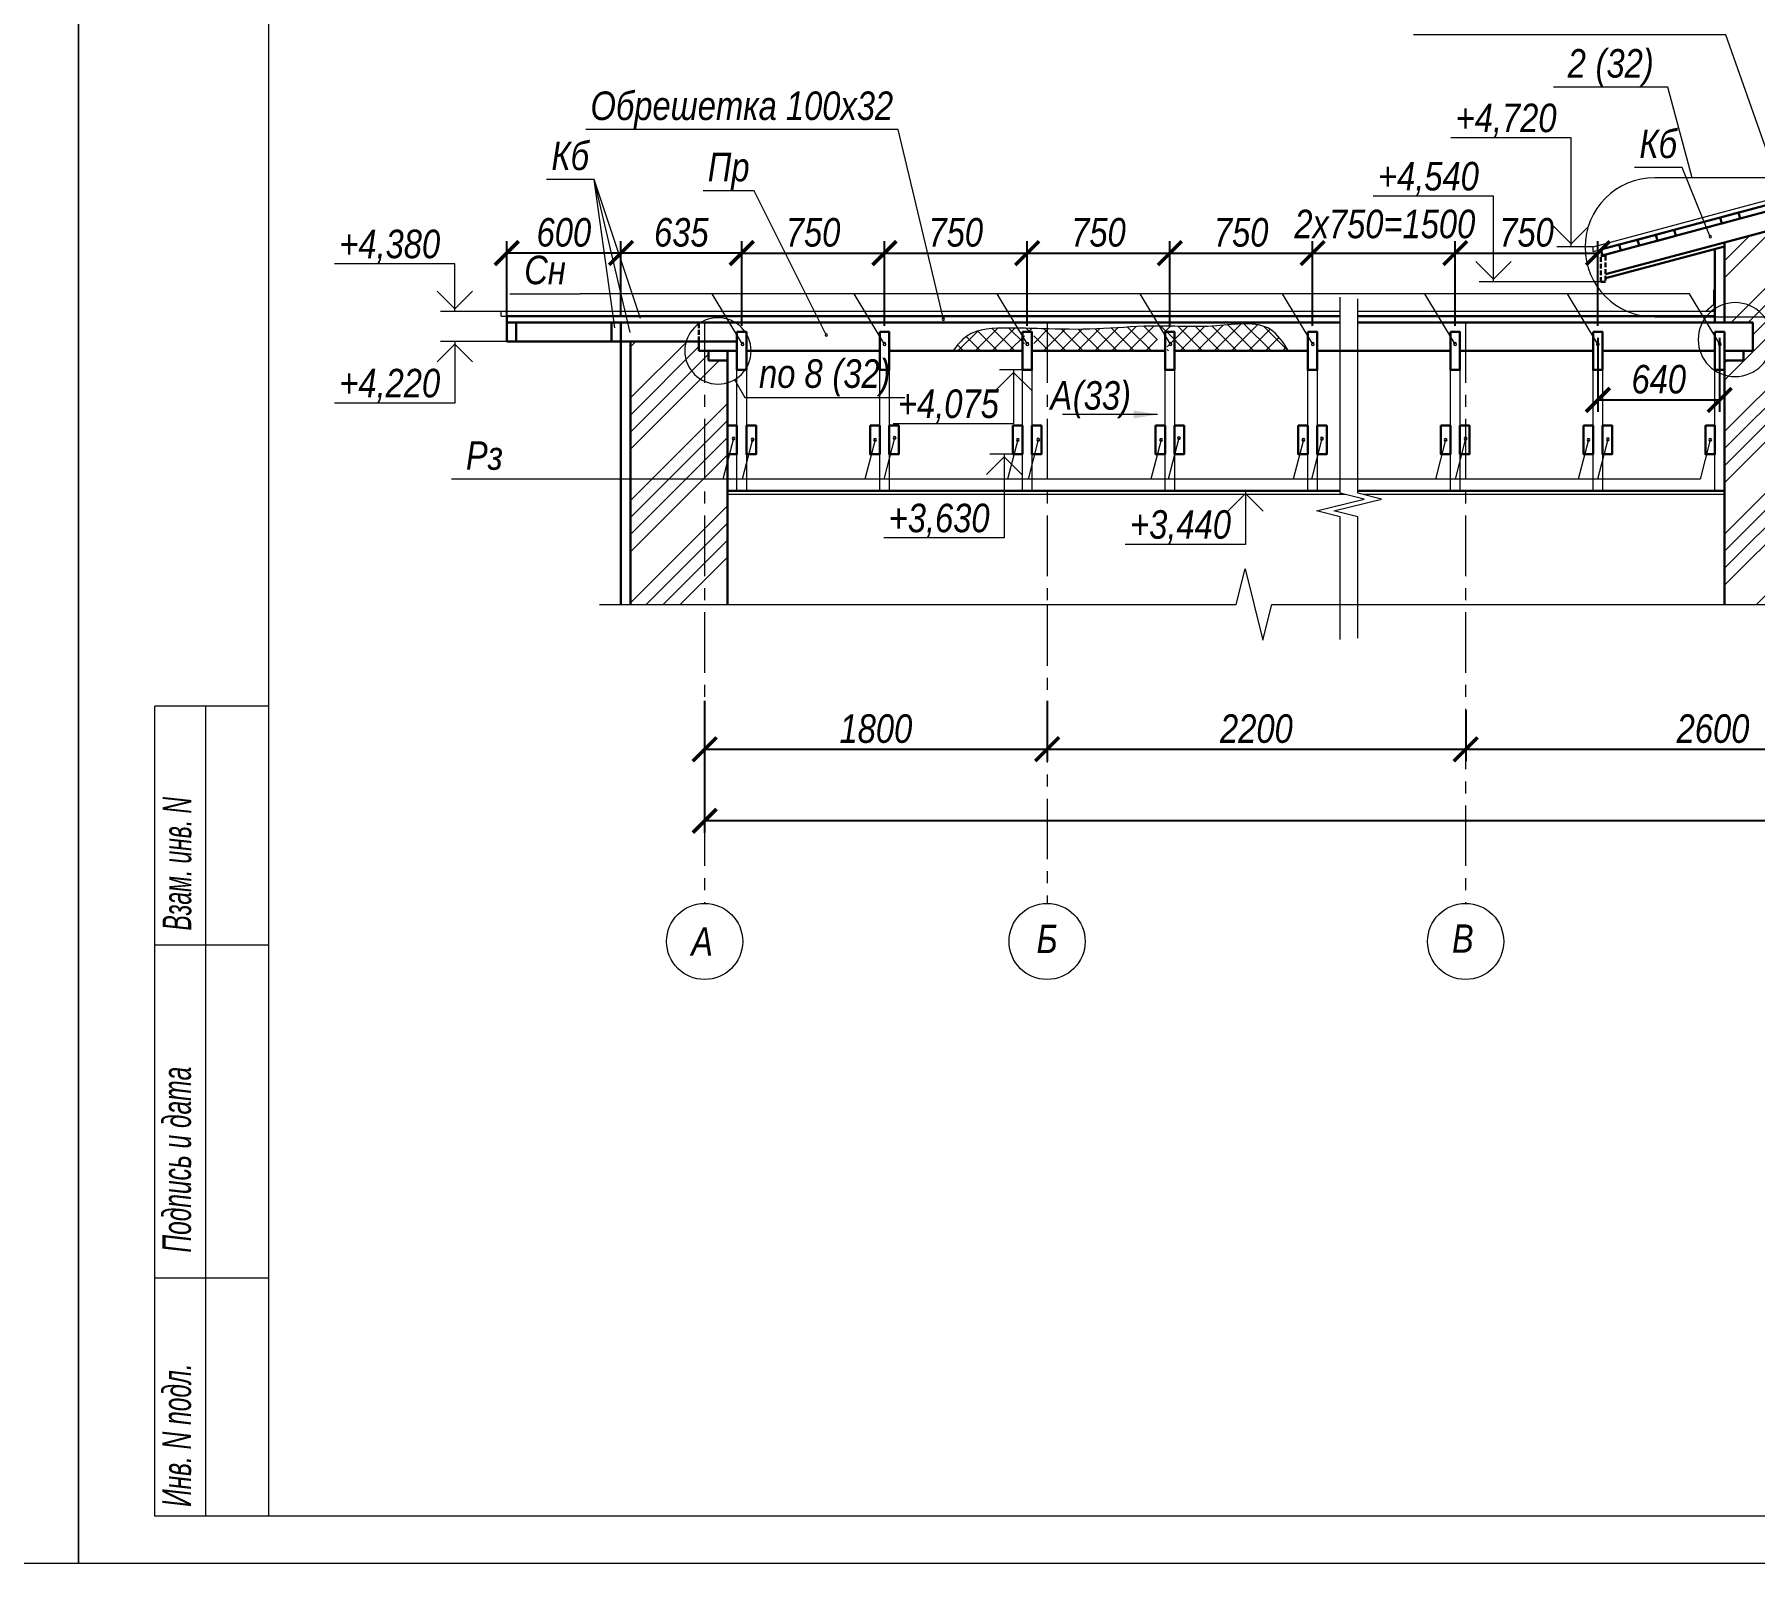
# Model space of a CAD drawing. Header units: millimetres. Extents: x 1582001 to 3303937, y 226471 to 491235.
# Drawn here: x 1833536 to 1851619, y 291255 to 307331 of the extents above; entities that cross this region are included whole.
import ezdxf
from ezdxf.enums import TextEntityAlignment as Align

# ---------------------------------------------------------------- set-up
doc = ezdxf.new("R2010")
doc.units = ezdxf.units.MM
doc.linetypes.add('CENTER', pattern=[50.8, 31.75, -6.35, 6.35, -6.35])
doc.linetypes.add('gost5', pattern=[7, 5, -2, 0])
doc.layers.get('Defpoints').update_dxf_attribs({"color": 255, "lineweight": 30})
doc.layers.add('Spezifikazia', color=250, linetype='Continuous')
for name, color, linetype, lineweight in [('Оси', 251, 'CENTER', 9), ('Размеры', 7, 'Continuous', 18), ('средние', 92, 'Continuous', 30), ('Стены', 244, 'Continuous', 30), ('тонкие', 163, 'Continuous', 20), ('Тонкий', 216, 'Continuous', 18)]:
    doc.layers.add(name, color=color, linetype=linetype, lineweight=lineweight)
doc.styles.add('GOST 2.304', font='ARIALNI.TTF', dxfattribs={"width": 0.98, "height": 300})
doc.styles.get("Standard").update_dxf_attribs({"font": 'ARIALNI.TTF', "height": 300})
doc.styles.add('STYLE1', font='ARIALNI.TTF', dxfattribs={"height": 300})
doc.styles.add('Текст', font='ARIALNI.TTF')
doc.dimstyles.new('х2', dxfattribs={"dimscale": 100, "dimtxt": 2.5, "dimasz": 2.5, "dimexe": 1.25, "dimexo": 0.625, "dimtad": 1, "dimdec": 0, "dimlfac": 0.5, "dimtxsty": 'Standard', "dimblk": 'ARCHTICK', "dimcen": 2.5, "dimadec": 0, "dimazin": 0, "dimtfac": 1, "dimtdec": 0, "dimtmove": 0, "dimatfit": 3, "dimfxl": 0, "dimarcsym": 0})
pattern_1 = [(45, (395968.9, 37526.46), (-538.81537, 538.81537), []), (45, (396148.5, 37526.46), (-538.81537, 538.81537), []), (45, (396328.1, 37526.46), (-538.81537, 538.81537), []), (45, (396507.7, 37526.46), (-538.81537, 538.81537), [])]

# ---------------------------------------------------------------- blocks, each defined once
blk = doc.blocks.new('_ArchTick')
at = {"color": 0, "linetype": 'ByBlock', "const_width": 0.15}
blk.add_lwpolyline([(-0.5, -0.5), (0.5, 0.5)], dxfattribs=at)
blk = doc.blocks.new('*D1824')
at = {"layer": 'Defpoints', "color": 0, "lineweight": -3, "ltscale": 100, "transparency": 16777216}
for p in [(1840582, 300388), (1844182, 300388), (1844182, 299816)]:
    blk.add_point(p, dxfattribs=at)
at = {"layer": 'Размеры', "color": 0, "lineweight": -2, "ltscale": 100, "transparency": 16777216}
for p, q in [((1840582, 300326), (1840582, 299691)), ((1844182, 300326), (1844182, 299691)), ((1840582, 299816), (1844182, 299816))]:
    blk.add_line(p, q, dxfattribs=at)
at = {"layer": 'Размеры', "color": 0, "lineweight": -2, "ltscale": 100, "transparency": 16777216, "xscale": 250, "yscale": 250, "zscale": 250, "rotation": 180}
blk.add_blockref('_ArchTick', (1840582, 299816), dxfattribs=at)
at = {"layer": 'Размеры', "color": 0, "lineweight": -2, "ltscale": 100, "transparency": 16777216, "xscale": 250, "yscale": 250, "zscale": 250}
blk.add_blockref('_ArchTick', (1844182, 299816), dxfattribs=at)
at = {"layer": 'Размеры', "color": 0, "ltscale": 100, "transparency": 16777216, "insert": (1842382, 300031), "char_height": 300, "attachment_point": 5}
blk.add_mtext('1800', dxfattribs=at)
blk = doc.blocks.new('*D1826')
at = {"layer": 'Defpoints', "color": 0, "lineweight": -3, "ltscale": 100, "transparency": 16777216}
for p in [(1846972, 305032), (1845472, 304204), (1846972, 304204)]:
    blk.add_point(p, dxfattribs=at)
at = {"layer": 'Размеры', "color": 0, "lineweight": -2, "ltscale": 100, "transparency": 16777216}
for p, q in [((1845472, 304266), (1845472, 305157)), ((1846972, 304266), (1846972, 305157)), ((1845472, 305032), (1846972, 305032))]:
    blk.add_line(p, q, dxfattribs=at)
at = {"layer": 'Размеры', "color": 0, "lineweight": -2, "ltscale": 100, "transparency": 16777216, "xscale": 250, "yscale": 250, "zscale": 250, "rotation": 180}
blk.add_blockref('_ArchTick', (1845472, 305032), dxfattribs=at)
at = {"layer": 'Размеры', "color": 0, "lineweight": -2, "ltscale": 100, "transparency": 16777216, "xscale": 250, "yscale": 250, "zscale": 250}
blk.add_blockref('_ArchTick', (1846972, 305032), dxfattribs=at)
at = {"layer": 'Размеры', "color": 0, "ltscale": 100, "transparency": 16777216, "insert": (1846222, 305248), "char_height": 300, "attachment_point": 5}
blk.add_mtext('750', dxfattribs=at)
blk = doc.blocks.new('*D1827')
at = {"layer": 'Defpoints', "color": 0, "lineweight": -3, "ltscale": 100, "transparency": 16777216}
for p in [(1844182, 300008), (1848582, 300008), (1848582, 299816)]:
    blk.add_point(p, dxfattribs=at)
at = {"layer": 'Размеры', "color": 0, "lineweight": -2, "ltscale": 100, "transparency": 16777216}
for p, q in [((1844182, 299946), (1844182, 299691)), ((1848582, 299946), (1848582, 299691)), ((1844182, 299816), (1848582, 299816))]:
    blk.add_line(p, q, dxfattribs=at)
at = {"layer": 'Размеры', "color": 0, "lineweight": -2, "ltscale": 100, "transparency": 16777216, "xscale": 250, "yscale": 250, "zscale": 250, "rotation": 180}
blk.add_blockref('_ArchTick', (1844182, 299816), dxfattribs=at)
at = {"layer": 'Размеры', "color": 0, "lineweight": -2, "ltscale": 100, "transparency": 16777216, "xscale": 250, "yscale": 250, "zscale": 250}
blk.add_blockref('_ArchTick', (1848582, 299816), dxfattribs=at)
at = {"layer": 'Размеры', "color": 0, "ltscale": 100, "transparency": 16777216, "insert": (1846382, 300031), "char_height": 300, "attachment_point": 5}
blk.add_mtext('2200', dxfattribs=at)
blk = doc.blocks.new('*D1828')
at = {"layer": 'Defpoints', "color": 0, "lineweight": -3, "ltscale": 100, "transparency": 16777216}
for p in [(1848582, 300289), (1853782, 300289), (1853782, 299816)]:
    blk.add_point(p, dxfattribs=at)
at = {"layer": 'Размеры', "color": 0, "lineweight": -2, "ltscale": 100, "transparency": 16777216}
for p, q in [((1848582, 300227), (1848582, 299691)), ((1853782, 300227), (1853782, 299691)), ((1848582, 299816), (1853782, 299816))]:
    blk.add_line(p, q, dxfattribs=at)
at = {"layer": 'Размеры', "color": 0, "lineweight": -2, "ltscale": 100, "transparency": 16777216, "xscale": 250, "yscale": 250, "zscale": 250, "rotation": 180}
blk.add_blockref('_ArchTick', (1848582, 299816), dxfattribs=at)
at = {"layer": 'Размеры', "color": 0, "lineweight": -2, "ltscale": 100, "transparency": 16777216, "xscale": 250, "yscale": 250, "zscale": 250}
blk.add_blockref('_ArchTick', (1853782, 299816), dxfattribs=at)
at = {"layer": 'Размеры', "color": 0, "ltscale": 100, "transparency": 16777216, "insert": (1851182, 300031), "char_height": 300, "attachment_point": 5}
blk.add_mtext('2600', dxfattribs=at)
blk = doc.blocks.new('*D1832')
at = {"layer": 'Defpoints', "color": 0, "lineweight": -3, "ltscale": 100, "transparency": 16777216}
for p in [(1840582, 299816), (1870582, 299816), (1840582, 299063)]:
    blk.add_point(p, dxfattribs=at)
at = {"layer": 'Размеры', "color": 0, "lineweight": -2, "ltscale": 100, "transparency": 16777216}
for p, q in [((1840582, 299753), (1840582, 298938)), ((1870582, 299753), (1870582, 298938)), ((1870582, 299063), (1840582, 299063))]:
    blk.add_line(p, q, dxfattribs=at)
at = {"layer": 'Размеры', "color": 0, "lineweight": -2, "ltscale": 100, "transparency": 16777216, "xscale": 250, "yscale": 250, "zscale": 250, "rotation": 180}
blk.add_blockref('_ArchTick', (1840582, 299063), dxfattribs=at)
at = {"layer": 'Размеры', "color": 0, "lineweight": -2, "ltscale": 100, "transparency": 16777216, "xscale": 250, "yscale": 250, "zscale": 250}
blk.add_blockref('_ArchTick', (1870582, 299063), dxfattribs=at)
at = {"layer": 'Размеры', "color": 0, "ltscale": 100, "transparency": 16777216, "insert": (1855582, 299279), "char_height": 300, "attachment_point": 5}
blk.add_mtext('15000', dxfattribs=at)
blk = doc.blocks.new('*D1833')
at = {"layer": 'Defpoints', "color": 0, "lineweight": -3, "ltscale": 100, "transparency": 16777216}
for p in [(1842472, 305032), (1840972, 304204), (1842472, 304204)]:
    blk.add_point(p, dxfattribs=at)
at = {"layer": 'Размеры', "color": 0, "lineweight": -2, "ltscale": 100, "transparency": 16777216}
for p, q in [((1840972, 304266), (1840972, 305157)), ((1842472, 304266), (1842472, 305157)), ((1840972, 305032), (1842472, 305032))]:
    blk.add_line(p, q, dxfattribs=at)
at = {"layer": 'Размеры', "color": 0, "lineweight": -2, "ltscale": 100, "transparency": 16777216, "xscale": 250, "yscale": 250, "zscale": 250, "rotation": 180}
blk.add_blockref('_ArchTick', (1840972, 305032), dxfattribs=at)
at = {"layer": 'Размеры', "color": 0, "lineweight": -2, "ltscale": 100, "transparency": 16777216, "xscale": 250, "yscale": 250, "zscale": 250}
blk.add_blockref('_ArchTick', (1842472, 305032), dxfattribs=at)
at = {"layer": 'Размеры', "color": 0, "ltscale": 100, "transparency": 16777216, "insert": (1841722, 305248), "char_height": 300, "attachment_point": 5}
blk.add_mtext('750', dxfattribs=at)
blk = doc.blocks.new('*D1834')
at = {"layer": 'Defpoints', "color": 0, "lineweight": -3, "ltscale": 100, "transparency": 16777216}
for p in [(1843972, 305032), (1842472, 304204), (1843972, 304204)]:
    blk.add_point(p, dxfattribs=at)
at = {"layer": 'Размеры', "color": 0, "lineweight": -2, "ltscale": 100, "transparency": 16777216}
for p, q in [((1842472, 304266), (1842472, 305157)), ((1843972, 304266), (1843972, 305157)), ((1842472, 305032), (1843972, 305032))]:
    blk.add_line(p, q, dxfattribs=at)
at = {"layer": 'Размеры', "color": 0, "lineweight": -2, "ltscale": 100, "transparency": 16777216, "xscale": 250, "yscale": 250, "zscale": 250, "rotation": 180}
blk.add_blockref('_ArchTick', (1842472, 305032), dxfattribs=at)
at = {"layer": 'Размеры', "color": 0, "lineweight": -2, "ltscale": 100, "transparency": 16777216, "xscale": 250, "yscale": 250, "zscale": 250}
blk.add_blockref('_ArchTick', (1843972, 305032), dxfattribs=at)
at = {"layer": 'Размеры', "color": 0, "ltscale": 100, "transparency": 16777216, "insert": (1843222, 305248), "char_height": 300, "attachment_point": 5}
blk.add_mtext('750', dxfattribs=at)
blk = doc.blocks.new('*D1835')
at = {"layer": 'Defpoints', "color": 0, "lineweight": -3, "ltscale": 100, "transparency": 16777216}
for p in [(1845472, 305032), (1843972, 304204), (1845472, 304204)]:
    blk.add_point(p, dxfattribs=at)
at = {"layer": 'Размеры', "color": 0, "lineweight": -2, "ltscale": 100, "transparency": 16777216}
for p, q in [((1843972, 304266), (1843972, 305157)), ((1845472, 304266), (1845472, 305157)), ((1843972, 305032), (1845472, 305032))]:
    blk.add_line(p, q, dxfattribs=at)
at = {"layer": 'Размеры', "color": 0, "lineweight": -2, "ltscale": 100, "transparency": 16777216, "xscale": 250, "yscale": 250, "zscale": 250, "rotation": 180}
blk.add_blockref('_ArchTick', (1843972, 305032), dxfattribs=at)
at = {"layer": 'Размеры', "color": 0, "lineweight": -2, "ltscale": 100, "transparency": 16777216, "xscale": 250, "yscale": 250, "zscale": 250}
blk.add_blockref('_ArchTick', (1845472, 305032), dxfattribs=at)
at = {"layer": 'Размеры', "color": 0, "ltscale": 100, "transparency": 16777216, "insert": (1844722, 305248), "char_height": 300, "attachment_point": 5}
blk.add_mtext('750', dxfattribs=at)
blk = doc.blocks.new('*D1836')
at = {"layer": 'Defpoints', "color": 0, "lineweight": -3, "ltscale": 100, "transparency": 16777216}
for p in [(1848472, 305032), (1846972, 304204), (1848472, 304204)]:
    blk.add_point(p, dxfattribs=at)
at = {"layer": 'Размеры', "color": 0, "lineweight": -2, "ltscale": 100, "transparency": 16777216}
for p, q in [((1846972, 304266), (1846972, 305157)), ((1848472, 304266), (1848472, 305157)), ((1846972, 305032), (1848472, 305032))]:
    blk.add_line(p, q, dxfattribs=at)
at = {"layer": 'Размеры', "color": 0, "lineweight": -2, "ltscale": 100, "transparency": 16777216, "xscale": 250, "yscale": 250, "zscale": 250, "rotation": 180}
blk.add_blockref('_ArchTick', (1846972, 305032), dxfattribs=at)
at = {"layer": 'Размеры', "color": 0, "lineweight": -2, "ltscale": 100, "transparency": 16777216, "xscale": 250, "yscale": 250, "zscale": 250}
blk.add_blockref('_ArchTick', (1848472, 305032), dxfattribs=at)
at = {"layer": 'Размеры', "color": 0, "ltscale": 100, "transparency": 16777216, "insert": (1847732, 305336), "char_height": 300, "attachment_point": 5}
blk.add_mtext('2х750=1500', dxfattribs=at)
blk = doc.blocks.new('*D1837')
at = {"layer": 'Defpoints', "color": 0, "lineweight": -3, "ltscale": 100, "transparency": 16777216}
for p in [(1849972, 305032), (1848472, 304204), (1849972, 304204)]:
    blk.add_point(p, dxfattribs=at)
at = {"layer": 'Размеры', "color": 0, "lineweight": -2, "ltscale": 100, "transparency": 16777216}
for p, q in [((1848472, 304266), (1848472, 305157)), ((1849972, 304266), (1849972, 305157)), ((1848472, 305032), (1849972, 305032))]:
    blk.add_line(p, q, dxfattribs=at)
at = {"layer": 'Размеры', "color": 0, "lineweight": -2, "ltscale": 100, "transparency": 16777216, "xscale": 250, "yscale": 250, "zscale": 250, "rotation": 180}
blk.add_blockref('_ArchTick', (1848472, 305032), dxfattribs=at)
at = {"layer": 'Размеры', "color": 0, "lineweight": -2, "ltscale": 100, "transparency": 16777216, "xscale": 250, "yscale": 250, "zscale": 250}
blk.add_blockref('_ArchTick', (1849972, 305032), dxfattribs=at)
at = {"layer": 'Размеры', "color": 0, "ltscale": 100, "transparency": 16777216, "insert": (1849222, 305248), "char_height": 300, "attachment_point": 5}
blk.add_mtext('750', dxfattribs=at)
blk = doc.blocks.new('*D1838')
at = {"layer": 'Defpoints', "color": 0, "lineweight": -3, "ltscale": 100, "transparency": 16777216}
for p in [(1849972, 304204), (1851252, 304204), (1851252, 303488)]:
    blk.add_point(p, dxfattribs=at)
at = {"layer": 'Размеры', "color": 0, "lineweight": -2, "ltscale": 100, "transparency": 16777216}
for p, q in [((1849972, 304141), (1849972, 303363)), ((1851252, 304141), (1851252, 303363)), ((1849972, 303488), (1851252, 303488))]:
    blk.add_line(p, q, dxfattribs=at)
at = {"layer": 'Размеры', "color": 0, "lineweight": -2, "ltscale": 100, "transparency": 16777216, "xscale": 250, "yscale": 250, "zscale": 250, "rotation": 180}
blk.add_blockref('_ArchTick', (1849972, 303488), dxfattribs=at)
at = {"layer": 'Размеры', "color": 0, "lineweight": -2, "ltscale": 100, "transparency": 16777216, "xscale": 250, "yscale": 250, "zscale": 250}
blk.add_blockref('_ArchTick', (1851252, 303488), dxfattribs=at)
at = {"layer": 'Размеры', "color": 0, "ltscale": 100, "transparency": 16777216, "insert": (1850612, 303704), "char_height": 300, "attachment_point": 5}
blk.add_mtext('640', dxfattribs=at)
blk = doc.blocks.new('*D1839')
at = {"layer": 'Defpoints', "color": 0, "lineweight": -3, "ltscale": 100, "transparency": 16777216}
for p in [(1839702, 305032), (1839702, 304304), (1840972, 304204)]:
    blk.add_point(p, dxfattribs=at)
at = {"layer": 'Размеры', "color": 0, "lineweight": -2, "ltscale": 100, "transparency": 16777216}
for p, q in [((1839702, 304366), (1839702, 305157)), ((1840972, 304266), (1840972, 305157)), ((1840972, 305032), (1839702, 305032))]:
    blk.add_line(p, q, dxfattribs=at)
at = {"layer": 'Размеры', "color": 0, "lineweight": -2, "ltscale": 100, "transparency": 16777216, "xscale": 250, "yscale": 250, "zscale": 250, "rotation": 180}
blk.add_blockref('_ArchTick', (1839702, 305032), dxfattribs=at)
at = {"layer": 'Размеры', "color": 0, "lineweight": -2, "ltscale": 100, "transparency": 16777216, "xscale": 250, "yscale": 250, "zscale": 250}
blk.add_blockref('_ArchTick', (1840972, 305032), dxfattribs=at)
at = {"layer": 'Размеры', "color": 0, "ltscale": 100, "transparency": 16777216, "insert": (1840337, 305248), "char_height": 300, "attachment_point": 5}
blk.add_mtext('635', dxfattribs=at)
blk = doc.blocks.new('*D1842')
at = {"layer": 'Defpoints', "color": 0, "lineweight": -3, "ltscale": 100, "transparency": 16777216}
for p in [(1838502, 305032), (1838502, 304304), (1839702, 304304)]:
    blk.add_point(p, dxfattribs=at)
at = {"layer": 'Размеры', "color": 0, "lineweight": -2, "ltscale": 100, "transparency": 16777216}
for p, q in [((1838502, 304366), (1838502, 305157)), ((1839702, 304366), (1839702, 305157)), ((1839702, 305032), (1838502, 305032))]:
    blk.add_line(p, q, dxfattribs=at)
at = {"layer": 'Размеры', "color": 0, "lineweight": -2, "ltscale": 100, "transparency": 16777216, "xscale": 250, "yscale": 250, "zscale": 250, "rotation": 180}
blk.add_blockref('_ArchTick', (1838502, 305032), dxfattribs=at)
at = {"layer": 'Размеры', "color": 0, "lineweight": -2, "ltscale": 100, "transparency": 16777216, "xscale": 250, "yscale": 250, "zscale": 250}
blk.add_blockref('_ArchTick', (1839702, 305032), dxfattribs=at)
at = {"layer": 'Размеры', "color": 0, "ltscale": 100, "transparency": 16777216, "insert": (1839102, 305248), "char_height": 300, "attachment_point": 5}
blk.add_mtext('600', dxfattribs=at)

msp = doc.modelspace()

# ---------------------------------------------------------------- hatches: boundary and pattern name
at = {"layer": 'Размеры', "ltscale": 100}
h = msp.add_hatch(dxfattribs=at)
h.set_pattern_fill('ANSI34', color=256, scale=40, style=0)
h.set_pattern_definition(pattern_1)
h.paths.add_polyline_path([(1851302.4, 301338.8), (1852061.7, 301338.8), (1852061.7, 303904.1), (1851831.7, 303904.1), (1851831.7, 304304.1), (1852061.7, 304304.1), (1852061.7, 304966.8), (1851761.7, 304966.8), (1851761.7, 305266.8), (1851302.4, 305143.7), (1851302.4, 304303.7), (1851602.4, 304303.7), (1851602.4, 304003.7), (1851502.4, 304003.7), (1851502.4, 303903.7), (1851302.4, 303903.7)])
h = msp.add_hatch(dxfattribs=at)
h.set_pattern_fill('ANSI37', color=256, scale=40, style=0)
h.set_pattern_definition([(135, (4772633.35, -227778.41), (89.802561, 89.802561), []), (45, (4772633.35, -227778.41), (89.802561, -89.802561), [])])
edge = h.paths.add_edge_path()
edge.add_spline(control_points=[(1843190.6, 304003.7), (1843234.9, 304062.3), (1843377, 304238), (1843751.9, 304248.3), (1844199.3, 304233.5), (1844699.6, 304221.7), (1845316.8, 304285), (1845897.9, 304231.9), (1846496, 304343.3), (1846663.8, 304093.9), (1846719.2, 304003.7)], knot_values=[20.9160141, 20.9160141, 20.9160141, 20.9160141, 127.644465, 352.9314475, 525.4906654, 815.3180707, 1098.6055251, 1445.3939999, 1728.9111145, 1877.4188349, 1877.4188349, 1877.4188349, 1877.4188349], degree=3, periodic=0)
edge.add_line((1846719.2, 304003.7), (1845442.4, 304003.7))
edge.add_line((1845442.4, 304003.7), (1845442.4, 304203.7))
edge.add_line((1845442.4, 304203.7), (1845342.4, 304203.7))
edge.add_line((1845342.4, 304203.7), (1845342.4, 304003.7))
edge.add_line((1845342.4, 304003.7), (1844042.5, 304003.7))
edge.add_line((1844042.5, 304003.7), (1844042.5, 304203.7))
edge.add_line((1844042.5, 304203.7), (1843942.5, 304203.7))
edge.add_line((1843942.5, 304203.7), (1843942.5, 304003.7))
edge.add_line((1843942.5, 304003.7), (1843190.6, 304003.7))
h = msp.add_hatch(dxfattribs=at)
h.set_pattern_fill('ANSI34', color=256, scale=40, style=0)
h.set_pattern_definition(pattern_1)
h.paths.add_polyline_path([(1839801.7, 301338.8), (1840581.7, 301338.8), (1840581.7, 304003.7), (1840521.7, 304003.7), (1840521.7, 304103.7), (1839801.7, 304103.7)])
h.paths.add_polyline_path([(1840581.7, 301338.8), (1840821.7, 301338.8), (1840821.7, 303903.7), (1840621.7, 303903.7), (1840621.7, 304003.7), (1840581.7, 304003.7)])

# ---------------------------------------------------------------- linework, layer by layer
at = {"layer": 'Spezifikazia', "lineweight": 18, "ltscale": 500}
for p, q in [((1834800.4, 291755.1), (1834800.4, 300267.3)), ((1836000.4, 300267.3), (1834800.4, 300267.3)), ((1835339.8, 291755.1), (1835339.8, 300267.3)), ((1836000.4, 297755.1), (1834800.4, 297755.1)), ((1836000.4, 294255.1), (1834800.4, 294255.1)), ((1836000.4, 294255.1), (1834800.4, 294255.1)), ((1836000.4, 291755.1), (1834800.4, 291755.1))]:
    msp.add_line(p, q, dxfattribs=at)
for points in [[(1792000.5, 320955), (1834000.4, 320955), (1834000.4, 291255.1), (1792000.5, 291255.1)], [(1834000.4, 320955), (1876000.3, 320955), (1876000.3, 291255.1), (1834000.4, 291255.1)], [(1836000.4, 291755.1), (1836000.4, 320444.9), (1875500.3, 320444.9), (1875500.3, 291755.1)]]:
    msp.add_lwpolyline(points, close=True, dxfattribs=at)
at = {"layer": 'Оси', "ltscale": 20}
for p, q in [((1840581.7, 304303.7), (1840581.7, 298195.3)), ((1844181.7, 304303.7), (1844181.7, 301338)), ((1848581.7, 304303.7), (1848581.7, 298195.3)), ((1844181.7, 301328), (1844181.7, 298195.3))]:
    msp.add_line(p, q, dxfattribs=at)
at = {"layer": 'Оси', "linetype": 'Continuous', "ltscale": 100}
for centre in [(1840581.7, 297795.3), (1840581.7, 297795.3), (1844181.7, 297795.3), (1844181.7, 297795.3), (1848581.7, 297795.3), (1848581.7, 297795.3)]:
    msp.add_circle(centre, 400, dxfattribs=at)
at = {"layer": 'Размеры', "linetype": 'Continuous', "ltscale": 100}
for p, q in [((1851316.4, 307325.8), (1848032, 307325.8)), ((1851941.6, 305559), (1851316.4, 307325.8)), ((1842615.9, 306330.5), (1839331.5, 306330.5)), ((1843091.7, 304337), (1842615.9, 306330.5)), ((1849690.6, 306243), (1848426.5, 306243)), ((1849690.6, 305099), (1849690.6, 306243)), ((1839422.2, 305804.2), (1838921.1, 305804.2)), ((1839800.2, 304197.2), (1839422.2, 305804.2)), ((1839908.7, 304342.7), (1839422.2, 305804.2)), ((1839637.3, 304246.4), (1839422.2, 305804.2)), ((1850859.1, 305930.6), (1850358, 305930.6)), ((1851153.5, 305203.8), (1850859.1, 305930.6)), ((1841104, 305686.1), (1840564.8, 305686.1)), ((1841861, 304171.6), (1841104, 305686.1)), ((1848873.9, 305630.2), (1847609.8, 305630.2)), ((1848873.9, 304728.8), (1848873.9, 305630.2)), ((1849504.7, 305313.2), (1849690.6, 305127.3)), ((1849690.6, 305127.3), (1849876.4, 305313.2)), ((1849922.4, 305099), (1849540.6, 305099)), ((1837954.9, 304917.7), (1836690.8, 304917.7)), ((1837954.9, 304417.7), (1837954.9, 304917.7)), ((1848688.1, 304942.9), (1848873.9, 304757.1)), ((1848873.9, 304757.1), (1849059.8, 304942.9)), ((1850002.4, 304728.8), (1848723.9, 304728.8)), ((1837769, 304631.8), (1837954.9, 304446)), ((1837954.9, 304446), (1838140.7, 304631.8)), ((1838535.5, 304604.6), (1839272.6, 304604.6)), ((1850933.7, 304604.6), (1839272.6, 304604.6)), ((1840979.8, 304075.9), (1840661.1, 304604.6)), ((1842472.4, 304075.9), (1842153.7, 304604.6)), ((1843974.1, 304075.9), (1843655.4, 304604.6)), ((1845479.3, 304075.9), (1845160.6, 304604.6)), ((1846975.1, 304075.9), (1846656.5, 304604.6)), ((1848470.1, 304075.9), (1848151.4, 304604.6)), ((1849971.7, 304075.9), (1849653.1, 304604.6)), ((1851252.4, 304075.9), (1850933.7, 304604.6)), ((1838693.4, 304417.7), (1837804.9, 304417.7)), ((1837954.9, 304075.4), (1837769, 303889.5)), ((1838693.4, 304103.7), (1837804.9, 304103.7)), ((1837954.9, 304103.7), (1837954.9, 303454.9)), ((1838140.7, 303889.5), (1837954.9, 304075.4)), ((1844021.7, 303803.7), (1843680.2, 303803.7)), ((1843830.2, 303803.7), (1843830.2, 303238.1)), ((1843830.2, 303775.4), (1843644.4, 303589.5)), ((1844016.1, 303589.5), (1843830.2, 303775.4)), ((1837954.9, 303454.9), (1836690.8, 303454.9)), ((1845343.3, 303335.4), (1844343.3, 303335.4)), ((1840885, 303082.6), (1840773.5, 302653.5)), ((1842578.6, 303089.7), (1842465.3, 302653.5)), ((1843830.2, 303238.1), (1842563.9, 303238.1)), ((1845567.8, 303086.1), (1845455.4, 302653.5)), ((1847070.8, 303081), (1846959.7, 302653.5)), ((1848581.7, 303081.7), (1848470.5, 302653.5)), ((1841085.9, 303070.6), (1840977.6, 302653.5)), ((1842373.1, 303068.4), (1842265.4, 302653.5)), ((1843921.7, 302917.7), (1843580.2, 302917.7)), ((1843730.2, 302917.7), (1843730.2, 302037.1)), ((1843874.9, 303068.4), (1843767.1, 302653.5)), ((1844089.4, 303070), (1843981.3, 302653.5)), ((1845380.1, 303068.4), (1845272.3, 302653.5)), ((1846875.9, 303068.4), (1846768.2, 302653.5)), ((1848370.8, 303068.4), (1848263.1, 302653.5)), ((1849872.5, 303068.4), (1849764.7, 302653.5)), ((1850076.2, 303073), (1849967.3, 302653.5)), ((1851153.1, 303068.4), (1851045.4, 302653.5)), ((1843730.2, 302889.4), (1843544.4, 302703.5)), ((1843916.1, 302703.5), (1843730.2, 302889.4)), ((1851045.4, 302653.5), (1837922.3, 302653.5)), ((1838611.1, 302653.5), (1837922.3, 302653.5)), ((1846459.6, 302534.1), (1846118.1, 302534.1)), ((1846268.1, 302534.1), (1846268.1, 301968.6)), ((1846268.1, 302505.8), (1846082.2, 302320)), ((1846453.9, 302320), (1846268.1, 302505.8)), ((1843730.2, 302037.1), (1842466.1, 302037.1)), ((1846268.1, 301968.6), (1845003.9, 301968.6))]:
    msp.add_line(p, q, dxfattribs=at)
at = {"layer": 'Размеры', "ltscale": 100}
for p, q in [((1850708.8, 306776.4), (1849504.6, 306776.4)), ((1850964, 305824.2), (1850708.8, 306776.4)), ((1851751, 305824.2), (1850569.1, 305824.2)), ((1850569.1, 304360.8), (1851751, 304360.8)), ((1840896.2, 303701.5), (1841003.9, 303515)), ((1841003.9, 303515), (1842686.5, 303515))]:
    msp.add_line(p, q, dxfattribs=at)
at = {"layer": 'Размеры', "ltscale": 50}
for p, q in [((1847263.3, 304417.7), (1847263.3, 304567.7)), ((1847263.3, 302508.4), (1847263.3, 304551.2)), ((1847446.7, 302508.4), (1847446.7, 304551.2)), ((1847013.3, 302320.9), (1847513.3, 302445.9)), ((1847196.7, 302320.9), (1847696.7, 302445.9)), ((1847513.3, 302445.9), (1847263.3, 302508.4)), ((1847696.7, 302445.9), (1847446.7, 302508.4)), ((1847263.3, 302258.4), (1847013.3, 302320.9)), ((1847446.7, 302258.4), (1847196.7, 302320.9)), ((1847263.3, 301338), (1847263.3, 302258.4)), ((1847446.7, 300981.8), (1847446.7, 302258.4)), ((1847263.3, 300981.8), (1847263.3, 301328)), ((1847263.3, 300970.7), (1847263.3, 301120.7))]:
    msp.add_line(p, q, dxfattribs=at)
at = {"layer": 'Размеры', "ltscale": 75}
for p, q in [((1846169.4, 301338.8), (1846263.2, 301713.8)), ((1846263.2, 301713.8), (1846450.7, 300963.8)), ((1839476.7, 301338.8), (1839701.7, 301338.8)), ((1839701.7, 301338.8), (1846169.4, 301338.8)), ((1846450.7, 300963.8), (1846544.4, 301338.8)), ((1846544.4, 301338.8), (1853012.1, 301338.8))]:
    msp.add_line(p, q, dxfattribs=at)
at = {"layer": 'Размеры', "ltscale": 100}
for centre, radius, start, end in [((1850569.1, 305092.5), 731.7, 90, 270), ((1840721.7, 304003.7), 348.9, 0, 180), ((1851414.8, 304122.5), 388.7, 0, 180), ((1840721.7, 304003.7), 348.9, 180, 0), ((1851414.8, 304122.5), 388.7, 180, 0)]:
    msp.add_arc(centre, radius, start, end, dxfattribs=at)
at = {"layer": 'Размеры', "linetype": 'Continuous', "ltscale": 100}
for centre, radius, start, end in [((1851153.5, 305203.8), 12.5, 0, 180), ((1851153.5, 305203.8), 12.5, 180, 0), ((1843091.7, 304337), 12.5, 0, 180), ((1841861, 304171.6), 12.5, 0, 180), ((1841861, 304171.6), 12.5, 180, 0), ((1843091.7, 304337), 12.5, 180, 0), ((1840979.8, 304075.9), 15, 0, 180), ((1840979.8, 304075.9), 15, 180, 0), ((1842472.4, 304075.9), 15, 0, 180), ((1842472.4, 304075.9), 15, 180, 0), ((1843974.1, 304075.9), 15, 0, 180), ((1843974.1, 304075.9), 15, 180, 0), ((1845479.3, 304075.9), 15, 0, 180), ((1845479.3, 304075.9), 15, 180, 0), ((1846975.1, 304075.9), 15, 0, 180), ((1846975.1, 304075.9), 15, 180, 0), ((1848470.1, 304075.9), 15, 0, 180), ((1848470.1, 304075.9), 15, 180, 0), ((1849971.7, 304075.9), 15, 0, 180), ((1849971.7, 304075.9), 15, 180, 0), ((1851252.4, 304075.9), 15, 0, 180), ((1851252.4, 304075.9), 15, 180, 0), ((1840885, 303082.6), 15, 0, 180), ((1840885, 303082.6), 15, 180, 0), ((1841085.9, 303070.6), 15, 0, 180), ((1842373.1, 303068.4), 15, 0, 180), ((1842578.6, 303089.7), 15, 0, 180), ((1842578.6, 303089.7), 15, 180, 0), ((1843874.9, 303068.4), 15, 0, 180), ((1844089.4, 303070), 15, 0, 180), ((1845380.1, 303068.4), 15, 0, 180), ((1845567.8, 303086.1), 15, 0, 180), ((1845567.8, 303086.1), 15, 180, 0), ((1846875.9, 303068.4), 15, 0, 180), ((1847070.8, 303081), 15, 0, 180), ((1847070.8, 303081), 15, 180, 0), ((1848370.8, 303068.4), 15, 0, 180), ((1848581.7, 303081.7), 15, 0, 180), ((1848581.7, 303081.7), 15, 180, 0), ((1849872.5, 303068.4), 15, 0, 180), ((1850076.2, 303073), 15, 0, 180), ((1851153.1, 303068.4), 15, 0, 180), ((1841085.9, 303070.6), 15, 180, 0), ((1842373.1, 303068.4), 15, 180, 0), ((1843874.9, 303068.4), 15, 180, 0), ((1844089.4, 303070), 15, 180, 0), ((1845380.1, 303068.4), 15, 180, 0), ((1846875.9, 303068.4), 15, 180, 0), ((1848370.8, 303068.4), 15, 180, 0), ((1849872.5, 303068.4), 15, 180, 0), ((1850076.2, 303073), 15, 180, 0), ((1851153.1, 303068.4), 15, 180, 0)]:
    msp.add_arc(centre, radius, start, end, dxfattribs=at)
at = {"layer": 'Размеры', "ltscale": 100}
msp.add_open_spline([(1846719.2, 304003.7), (1846663.8, 304093.9), (1846496, 304343.3), (1845897.9, 304231.9), (1845316.8, 304285), (1844699.6, 304221.7), (1844199.3, 304233.5), (1843751.9, 304248.3), (1843377, 304238), (1843234.9, 304062.3), (1843190.6, 304003.7)], degree=3, knots=[20.9160141, 20.9160141, 20.9160141, 20.9160141, 169.4237345, 452.9408491, 799.7293239, 1083.0167784, 1372.8441836, 1545.4034016, 1770.690384, 1877.4188349, 1877.4188349, 1877.4188349, 1877.4188349], dxfattribs=at)
at = {"layer": 'Размеры', "linetype": 'Continuous', "ltscale": 100}
msp.add_solid([(1845343.3, 303335.4), (1845092.9, 303293.5), (1845092.9, 303377.3)], dxfattribs=at)
at = {"layer": 'средние'}
for p, q in [((1838501.7, 304303.7), (1838501.7, 304367.7)), ((1847263.8, 304367.7), (1838501.7, 304367.7)), ((1851202.4, 304367.7), (1847446.7, 304367.7)), ((1843841.7, 304303.7), (1838501.7, 304303.7)), ((1839701.7, 304303.7), (1847263.8, 304303.7)), ((1847446.7, 304303.7), (1851602.4, 304303.7)), ((1851602.4, 304003.7), (1851602.4, 304303.7)), ((1839601.7, 304103.7), (1838601.7, 304103.7)), ((1840921.8, 304103.7), (1839701.7, 304103.7)), ((1840521.7, 304003.7), (1840521.7, 304103.7)), ((1840521.7, 304003.7), (1840921.8, 304003.7)), ((1841021.8, 304003.7), (1842421.8, 304003.7)), ((1842521.8, 304003.7), (1843921.7, 304003.7)), ((1844021.7, 304003.7), (1845421.7, 304003.7)), ((1845521.7, 304003.7), (1846921.7, 304003.7)), ((1846921.7, 304003.7), (1846921.7, 304003.7)), ((1847021.7, 304003.7), (1848421.7, 304003.7)), ((1847446.7, 304003.7), (1847021.7, 304003.7)), ((1847021.7, 304003.7), (1847263.8, 304003.7)), ((1848521.7, 304003.7), (1849921.7, 304003.7)), ((1850021.7, 304003.7), (1851202.4, 304003.7)), ((1851302.4, 304003.7), (1851602.4, 304003.7)), ((1840821.7, 302494.1), (1840821.7, 302534.1)), ((1840821.7, 302534.1), (1847263.3, 302534.1)), ((1847446.7, 302534.1), (1851302.4, 302534.1)), ((1851302.4, 302534.1), (1851302.4, 302494.1))]:
    msp.add_line(p, q, dxfattribs=at)
at = {"layer": 'средние', "linetype": 'gost5', "ltscale": 10}
msp.add_line((1840521.7, 304103.7), (1840521.7, 304303.7), dxfattribs=at)
at = {"layer": 'средние'}
for points in [[(1838501.7, 304103.7), (1838601.7, 304103.7), (1838601.7, 304303.7), (1838501.7, 304303.7)], [(1839601.7, 304103.7), (1839701.7, 304103.7), (1839701.7, 304303.7), (1839601.7, 304303.7)], [(1839601.7, 304103.7), (1839701.7, 304103.7), (1839701.7, 304303.7), (1839601.7, 304303.7)], [(1840921.8, 304203.7), (1841021.8, 304203.7), (1841021.8, 303803.7), (1840921.8, 303803.7)], [(1842421.8, 304203.7), (1842521.8, 304203.7), (1842521.8, 303803.7), (1842421.8, 303803.7)], [(1843921.7, 304203.7), (1844021.7, 304203.7), (1844021.7, 303803.7), (1843921.7, 303803.7)], [(1845421.7, 304203.7), (1845521.7, 304203.7), (1845521.7, 303803.7), (1845421.7, 303803.7)], [(1846921.7, 304203.7), (1847021.7, 304203.7), (1847021.7, 303803.7), (1846921.7, 303803.7)], [(1846921.7, 304203.7), (1847021.7, 304203.7), (1847021.7, 303803.7), (1846921.7, 303803.7)], [(1846921.7, 304203.7), (1847021.7, 304203.7), (1847021.7, 303803.7), (1846921.7, 303803.7)], [(1848421.7, 304203.7), (1848521.7, 304203.7), (1848521.7, 303803.7), (1848421.7, 303803.7)], [(1849921.7, 304203.7), (1850021.7, 304203.7), (1850021.7, 303803.7), (1849921.7, 303803.7)], [(1851202.4, 304203.7), (1851302.4, 304203.7), (1851302.4, 303803.7), (1851202.4, 303803.7)], [(1840821.8, 303217.7), (1840921.8, 303217.7), (1840921.8, 302917.7), (1840821.8, 302917.7)], [(1841021.8, 303217.7), (1841121.8, 303217.7), (1841121.8, 302917.7), (1841021.8, 302917.7)], [(1842321.8, 303217.7), (1842421.8, 303217.7), (1842421.8, 302917.7), (1842321.8, 302917.7)], [(1842521.8, 303217.7), (1842621.8, 303217.7), (1842621.8, 302917.7), (1842521.8, 302917.7)], [(1843821.7, 303217.7), (1843921.7, 303217.7), (1843921.7, 302917.7), (1843821.7, 302917.7)], [(1844021.7, 303217.7), (1844121.7, 303217.7), (1844121.7, 302917.7), (1844021.7, 302917.7)], [(1845321.7, 303217.7), (1845421.7, 303217.7), (1845421.7, 302917.7), (1845321.7, 302917.7)], [(1845521.7, 303217.7), (1845621.7, 303217.7), (1845621.7, 302917.7), (1845521.7, 302917.7)], [(1846821.7, 303217.7), (1846921.7, 303217.7), (1846921.7, 302917.7), (1846821.7, 302917.7)], [(1846821.7, 303217.7), (1846921.7, 303217.7), (1846921.7, 302917.7), (1846821.7, 302917.7)], [(1846821.7, 303217.7), (1846921.7, 303217.7), (1846921.7, 302917.7), (1846821.7, 302917.7)], [(1847021.7, 303217.7), (1847121.7, 303217.7), (1847121.7, 302917.7), (1847021.7, 302917.7)], [(1847021.7, 303217.7), (1847121.7, 303217.7), (1847121.7, 302917.7), (1847021.7, 302917.7)], [(1847021.7, 303217.7), (1847121.7, 303217.7), (1847121.7, 302917.7), (1847021.7, 302917.7)], [(1848321.7, 303217.7), (1848421.7, 303217.7), (1848421.7, 302917.7), (1848321.7, 302917.7)], [(1848521.7, 303217.7), (1848621.7, 303217.7), (1848621.7, 302917.7), (1848521.7, 302917.7)], [(1849821.7, 303217.7), (1849921.7, 303217.7), (1849921.7, 302917.7), (1849821.7, 302917.7)], [(1850021.7, 303217.7), (1850121.7, 303217.7), (1850121.7, 302917.7), (1850021.7, 302917.7)], [(1851102.4, 303217.7), (1851202.4, 303217.7), (1851202.4, 302917.7), (1851102.4, 302917.7)]]:
    msp.add_lwpolyline(points, close=True, dxfattribs=at)
at = {"layer": 'Стены'}
for p, q in [((1851202.4, 304303.7), (1851202.4, 305075.5)), ((1851302.4, 304303.7), (1851302.4, 305143.7)), ((1839701.7, 301338.8), (1839701.7, 304103.7)), ((1839801.7, 301338.8), (1839801.7, 304103.7)), ((1840821.7, 301338), (1840821.7, 304003.7)), ((1851302.4, 301338), (1851302.4, 304003.7))]:
    msp.add_line(p, q, dxfattribs=at)
for points in [[(1850002.4, 305068.7), (1856621.7, 306842.3), (1863241, 305068.7)], [(1850002.4, 305002.4), (1856621.7, 306776.1), (1863241, 305002.4)], [(1851302.4, 305143.7), (1851761.7, 305266.8)], [(1850052.4, 304808.8), (1851302.4, 305143.7)], [(1850052.4, 304767.4), (1851302.4, 305102.3)]]:
    msp.add_lwpolyline(points, dxfattribs=at)
for points in [[(1851451.3, 305456.9), (1851467.8, 305395.1), (1851274.6, 305343.4), (1851258.1, 305405.2)], [(1850775.1, 305275.8), (1850791.7, 305213.9), (1850598.5, 305162.2), (1850581.9, 305224)], [(1850195.6, 305120.5), (1850212.1, 305058.7), (1850018.9, 305006.9), (1850002.4, 305068.7)], [(1850388.7, 305172.2), (1850405.3, 305110.4), (1850212.1, 305058.7), (1850195.6, 305120.5)], [(1850581.9, 305224), (1850598.5, 305162.2), (1850405.3, 305110.4), (1850388.7, 305172.2)], [(1840621.7, 303903.7), (1840821.7, 303903.7), (1840821.7, 304003.7), (1840621.7, 304003.7)], [(1851302.4, 303903.7), (1851502.4, 303903.7), (1851502.4, 304003.7), (1851302.4, 304003.7)]]:
    msp.add_lwpolyline(points, close=True, dxfattribs=at)
at = {"layer": 'Стены', "linetype": 'gost5', "ltscale": 10}
msp.add_lwpolyline([(1850052.4, 304728.8), (1850002.4, 304728.8), (1850002.4, 305002.4), (1850052.4, 305002.4)], close=True, dxfattribs=at)
at = {"layer": 'тонкие', "ltscale": 100}
for p, q in [((1849922.4, 305099), (1856621.7, 306894.1)), ((1849922.4, 305047.3), (1849922.4, 305099)), ((1849922.4, 305047.3), (1850002.4, 305068.7))]:
    msp.add_line(p, q, dxfattribs=at)
at = {"layer": 'тонкие'}
for p, q in [((1847263.3, 304417.7), (1838441.7, 304417.7)), ((1838441.7, 304367.7), (1838441.7, 304417.7)), ((1838441.7, 304367.7), (1838501.7, 304367.7)), ((1851202.4, 304417.7), (1847446.7, 304417.7)), ((1847320.3, 302494.1), (1840821.7, 302494.1)), ((1851302.4, 302494.1), (1847503.8, 302494.1))]:
    msp.add_line(p, q, dxfattribs=at)
msp.add_lwpolyline([(1851104.3, 304417.7), (1851190.9, 304494.7), (1851190.9, 304644.2)], dxfattribs=at)
at = {"layer": 'Тонкий', "ltscale": 100}
for points in [[(1840921.8, 303803.7), (1841021.8, 303803.7), (1841021.8, 302534.1), (1840921.8, 302534.1)], [(1842421.8, 303803.7), (1842521.8, 303803.7), (1842521.8, 302534.1), (1842421.8, 302534.1)], [(1843921.7, 303803.7), (1844021.7, 303803.7), (1844021.7, 302534.1), (1843921.7, 302534.1)], [(1845421.7, 303803.7), (1845521.7, 303803.7), (1845521.7, 302534.1), (1845421.7, 302534.1)], [(1846921.7, 303803.7), (1847021.7, 303803.7), (1847021.7, 302534.1), (1846921.7, 302534.1)], [(1846921.7, 303803.7), (1847021.7, 303803.7), (1847021.7, 302534.1), (1846921.7, 302534.1)], [(1846921.7, 303803.7), (1847021.7, 303803.7), (1847021.7, 302534.1), (1846921.7, 302534.1)], [(1848421.7, 303803.7), (1848521.7, 303803.7), (1848521.7, 302534.1), (1848421.7, 302534.1)], [(1849921.7, 303803.7), (1850021.7, 303803.7), (1850021.7, 302534.1), (1849921.7, 302534.1)], [(1851202.4, 303803.7), (1851302.4, 303803.7), (1851302.4, 302534.1), (1851202.4, 302534.1)]]:
    msp.add_lwpolyline(points, close=True, dxfattribs=at)

# ---------------------------------------------------------------- texts
at = {"layer": 'Spezifikazia', "lineweight": 18, "ltscale": 500, "style": 'STYLE1'}
for s, width, p in [('Взам. инв. N', 0.7, (1835184.4, 297910.5)), ('Подпись и дата', 0.75, (1835181.6, 294524.9)), ('Инв. N подл.', 0.75, (1835181.6, 291851.5))]:
    msp.add_text(s, height=300, rotation=90, dxfattribs=dict(at, width=width)).set_placement(p)
at = {"layer": 'Оси', "linetype": 'Continuous', "ltscale": 100, "style": 'GOST 2.304'}
for s, p in [('А', (1840555.4, 297795.3)), ('Б', (1844181.7, 297821.6)), ('В', (1848552.2, 297825.4))]:
    msp.add_text(s, height=297.2, dxfattribs=at).set_placement(p, align=Align.MIDDLE_CENTER)
at = {"layer": 'Размеры', "ltscale": 100}
for s, p in [('2', (1849654.6, 306876.4)), ('(32)', (1849947.8, 306876.4)), ('по 8', (1841153.9, 303615)), ('(32)', (1841925.5, 303615))]:
    msp.add_text(s, height=300, dxfattribs=at).set_placement(p)
at = {"layer": 'Размеры', "linetype": 'Continuous', "ltscale": 100, "style": 'Текст'}
for s, p in [('Обрешетка 100х32', (1839381.5, 306430.5)), ('Кб', (1850408, 306030.6)), ('Кб', (1838971.1, 305904.2)), ('Пр', (1840614.8, 305786.1))]:
    msp.add_text(s, height=300, dxfattribs=at).set_placement(p)
at = {"layer": 'Размеры', "linetype": 'Continuous', "ltscale": 100}
for s, p in [('+4,720', (1848476.5, 306303)), ('+4,540', (1847659.8, 305690.2)), ('+4,380', (1836740.8, 304977.7)), ('Сн', (1838685.5, 304704.6)), ('+4,220', (1836740.8, 303514.9)), ('А', (1844216.3, 303385.4)), ('(33)', (1844452.2, 303385.4)), ('+4,075', (1842613.9, 303298.1)), ('Рз', (1838072.3, 302753.5)), ('+3,630', (1842516.1, 302097.1)), ('+3,440', (1845053.9, 302028.6))]:
    msp.add_text(s, height=300, dxfattribs=at).set_placement(p)

# ---------------------------------------------------------------- dimensions: what is measured, and where the dimension line sits
at = {"layer": 'Размеры', "ltscale": 100}
for base, p1, p2, override, picture, middle in [((1838501.7, 305032.1), (1839701.7, 304303.7), (1838501.7, 304303.7), {"dimscale": 100}, '*D1842', (1839101.7, 305247.8)), ((1839701.7, 305032.1), (1840971.8, 304203.7), (1839701.7, 304303.7), {"dimscale": 100, "dimlfac": 0.5, "dimtxsty": 'Standard', "dimblk1": 'ArchTick', "dimblk2": 'ArchTick', "dimsah": 1, "dimtmove": 0, "dimtolj": 0}, '*D1839', (1840336.8, 305247.8)), ((1842471.8, 305032.1), (1840971.8, 304203.7), (1842471.8, 304203.7), {"dimscale": 100, "dimlfac": 0.5, "dimtxsty": 'Standard', "dimblk1": 'ArchTick', "dimblk2": 'ArchTick', "dimsah": 1, "dimtmove": 0, "dimtolj": 0}, '*D1833', (1841721.8, 305247.8)), ((1843971.7, 305032.1), (1842471.8, 304203.7), (1843971.7, 304203.7), {"dimscale": 100}, '*D1834', (1843221.8, 305247.8)), ((1845471.7, 305032.1), (1843971.7, 304203.7), (1845471.7, 304203.7), {"dimscale": 100, "dimlfac": 0.5, "dimtxsty": 'Standard', "dimblk1": 'ArchTick', "dimblk2": 'ArchTick', "dimsah": 1, "dimtmove": 0, "dimtolj": 0}, '*D1835', (1844721.7, 305247.8)), ((1846971.7, 305032.1), (1845471.7, 304203.7), (1846971.7, 304203.7), {"dimscale": 100, "dimlfac": 0.5, "dimtxsty": 'Standard', "dimblk1": 'ArchTick', "dimblk2": 'ArchTick', "dimsah": 1, "dimtmove": 0, "dimtolj": 0}, '*D1826', (1846221.7, 305247.8)), ((1849971.7, 305032.1), (1848471.6, 304203.7), (1849971.7, 304203.7), {"dimscale": 100, "dimlfac": 0.5, "dimtxsty": 'Standard', "dimblk1": 'ArchTick', "dimblk2": 'ArchTick', "dimsah": 1, "dimtmove": 0, "dimtolj": 0}, '*D1837', (1849221.7, 305247.8)), ((1851252.4, 303488.5), (1849971.7, 304203.7), (1851252.4, 304203.7), {"dimscale": 100, "dimlfac": 0.5, "dimtxsty": 'Standard', "dimblk1": 'ArchTick', "dimblk2": 'ArchTick', "dimsah": 1, "dimtmove": 0, "dimtolj": 0}, '*D1838', (1850612.1, 303704.2)), ((1844181.7, 299815.6), (1840581.7, 300388.1), (1844181.7, 300388.1), {"dimscale": 100}, '*D1824', (1842381.7, 300031.3)), ((1848581.7, 299815.6), (1844181.7, 300008.1), (1848581.7, 300008.1), {"dimscale": 100}, '*D1827', (1846381.7, 300031.3)), ((1853781.7, 299815.6), (1848581.7, 300289.3), (1853781.7, 300289.3), {"dimscale": 100, "dimlfac": 0.5, "dimtxsty": 'Standard', "dimblk1": 'ArchTick', "dimblk2": 'ArchTick', "dimsah": 1, "dimtmove": 0, "dimtolj": 0}, '*D1828', (1851181.7, 300031.3)), ((1840581.7, 299063.3), (1870581.6, 299815.6), (1840581.7, 299815.6), {"dimscale": 100, "dimlfac": 0.5, "dimtxsty": 'Standard', "dimblk1": 'ArchTick', "dimblk2": 'ArchTick', "dimsah": 1, "dimtmove": 0, "dimtolj": 0}, '*D1832', (1855581.7, 299278.9))]:
    dim = msp.add_linear_dim(base=base, p1=p1, p2=p2, dimstyle='х2', override=override, dxfattribs=at)
    dim.commit()
    dim.dimension.update_dxf_attribs({"geometry": picture, "text_midpoint": middle})
dim = msp.add_linear_dim(base=(1848471.6, 305032.1), p1=(1846971.7, 304203.7), p2=(1848471.6, 304203.7), text='2х750=1500', dimstyle='х2', override={"dimlfac": 0.5, "dimtxsty": 'Standard', "dimblk1": 'ArchTick', "dimblk2": 'ArchTick', "dimsah": 1, "dimtmove": 2, "dimtolj": 0}, dxfattribs=at)
dim.commit()
dim.dimension.update_dxf_attribs({"geometry": '*D1836', "text_midpoint": (1847731.9, 305335.7), "dimtype": 160})

doc.saveas('drawing.dxf')
